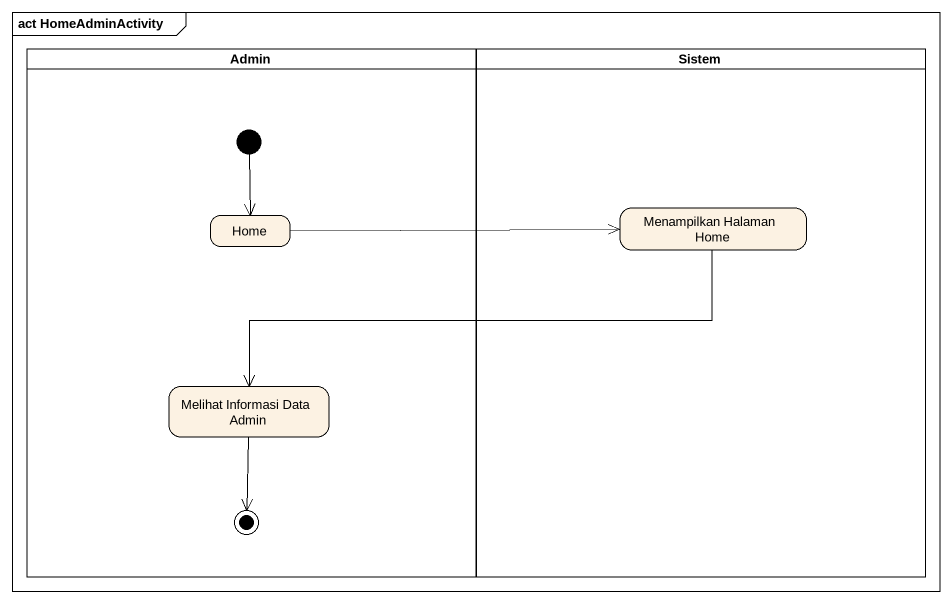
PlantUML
@startuml
mainframe act HomeAdminActivity
hide empty description
state Admin <<partition>> {
  state Home
  state "Melihat Informasi Data Admin" as Melihat_Informasi_Data_Admin
  [*] --> Home
  Melihat_Informasi_Data_Admin --> [*]
}
state Sistem <<partition>> {
  state "Menampilkan Halaman Home" as Menampilkan_Halaman_Home
}
Home -right-> Menampilkan_Halaman_Home
Menampilkan_Halaman_Home -left-> Melihat_Informasi_Data_Admin
@enduml
